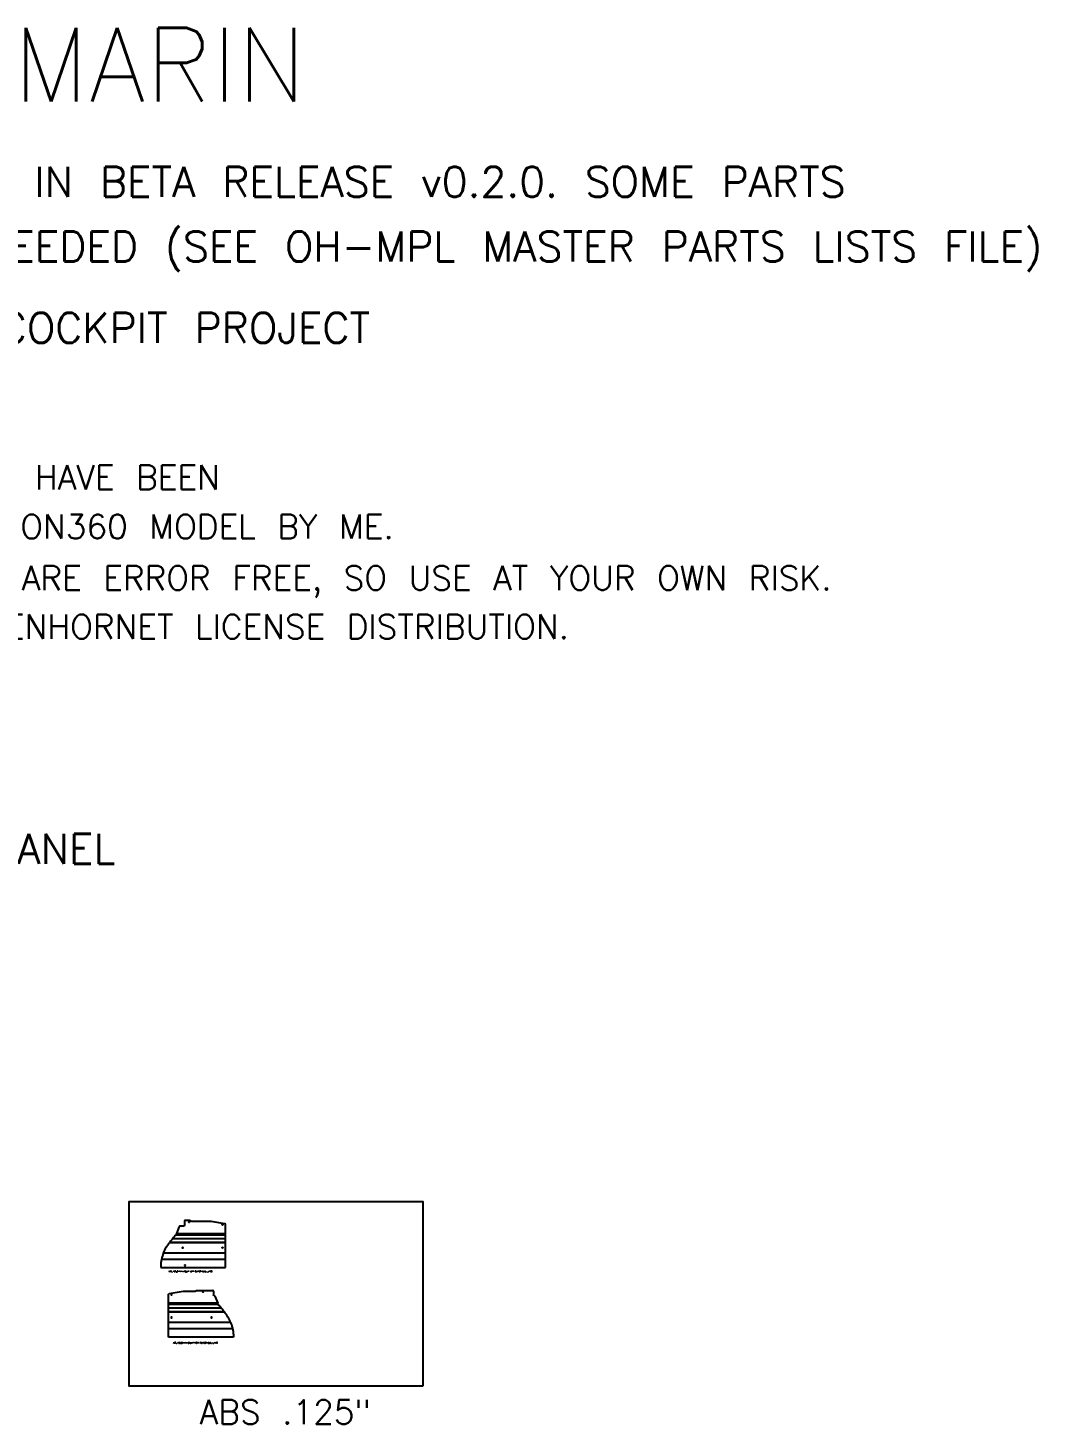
# Model space of a CAD drawing. Header units: inches. Extents: x 315 to 1225, y 29 to 674.
# Drawn here: x 895.3 to 1224.8, y 29.3 to 484.9 of the extents above; entities that cross this region are included whole.
import ezdxf
from ezdxf.enums import TextEntityAlignment as Align

# ---------------------------------------------------------------- set-up
doc = ezdxf.new("R2010")
doc.units = ezdxf.units.IN
doc.header["$LTSCALE"] = 0.03937
doc.header["$MEASUREMENT"] = 0
for name, color, linetype in [('BEND', 7, 'Continuous'), ('BEND_EXTENT', 7, 'Continuous'), ('Cockpit Plans', 6, 'Continuous'), ('INTERIOR_PROFILES', 7, 'Continuous'), ('OUTER_PROFILES', 7, 'Continuous')]:
    doc.layers.add(name, color=color, linetype=linetype)
doc.styles.get("Standard").update_dxf_attribs({"font": 'txt.shx'})

msp = doc.modelspace()

# ---------------------------------------------------------------- linework, layer by layer
at = {"color": 0, "linetype": 'ByBlock', "lineweight": -2}
msp.add_lwpolyline([(1024.31, 41.77), (1024.31, 101.77), (928.31, 101.77), (928.31, 41.77)], close=True, dxfattribs=at)
at = {"layer": 'BEND'}
for p, q in [((943.71, 91.29), (959.84, 91.29)), ((941.58, 88.58), (959.84, 88.58)), ((942.64, 89.86), (959.84, 89.86)), ((938.94, 83.11, 0), (959.84, 83.11, 0)), ((957.36, 68.54), (941.23, 68.54)), ((958.44, 67.12), (941.23, 67.12)), ((959.5, 65.83), (941.23, 65.83)), ((962.14, 60.36, 0), (941.23, 60.36, 0))]:
    msp.add_line(p, q, dxfattribs=at)
at = {"layer": 'BEND_EXTENT'}
for p, q in [((943.79, 91.48), (959.84, 91.48)), ((941.53, 88.52), (959.84, 88.52)), ((941.63, 88.64), (959.84, 88.64)), ((943.63, 91.09), (959.84, 91.09)), ((939.59, 85.18), (959.84, 85.18)), ((957.28, 68.74), (941.23, 68.74)), ((957.45, 68.34), (941.23, 68.34)), ((959.45, 65.89), (941.23, 65.89)), ((959.55, 65.78), (941.23, 65.78)), ((961.48, 62.43), (941.23, 62.43))]:
    msp.add_line(p, q, dxfattribs=at)
at = {"layer": 'INTERIOR_PROFILES'}
for centre in [(947.92, 95.24), (958.84, 94.36), (945.84, 86.84), (958.84, 86.85), (952.48, 72.49)]:
    msp.add_circle(centre, 0.141, dxfattribs=at)
at = {"layer": 'INTERIOR_PROFILES', "extrusion": (0, 0, -1)}
for centre in [(-942.23, 71.62), (-942.23, 64.1), (-955.23, 64.09)]:
    msp.add_circle(centre, 0.141, dxfattribs=at)
at = {"layer": 'INTERIOR_PROFILES'}
msp.add_arc((946.59, 81.05), 0.141, 185.9194, 354.0806, dxfattribs=at)
msp.add_open_spline([(946.73, 81.03), (946.73, 81.06), (946.73, 81.08), (946.72, 81.1), (946.71, 81.13), (946.68, 81.16), (946.65, 81.18), (946.61, 81.19), (946.57, 81.19), (946.53, 81.17), (946.5, 81.16), (946.48, 81.13), (946.46, 81.1), (946.45, 81.08), (946.45, 81.06), (946.45, 81.03)], degree=3, knots=[0.501805, 0.501805, 0.501805, 0.501805, 0.66735, 0.66735, 0.66735, 0.93366, 0.93366, 0.93366, 1.228178, 1.228178, 1.228178, 1.47899, 1.47899, 1.47899, 1.650661, 1.650661, 1.650661, 1.650661], dxfattribs=at)
at = {"layer": 'OUTER_PROFILES'}
for p, q in [((948.16, 95.68), (946.65, 95.68)), ((944.73, 93.76), (943.79, 91.48)), ((946.15, 93.91), (944.96, 93.91)), ((946.4, 95.43), (946.4, 94.16)), ((948.79, 95.39), (948.27, 95.65)), ((955.09, 95.36), (948.91, 95.36)), ((959.63, 94.65), (955.13, 95.36)), ((959.84, 91.48), (959.84, 94.4)), ((959.84, 91.09), (959.84, 91.48)), ((941.63, 88.64), (941.53, 88.52)), ((959.84, 88.64), (959.84, 91.09)), ((959.84, 88.52), (959.84, 88.64)), ((959.84, 85.18), (959.84, 88.52)), ((959.84, 81.03), (959.84, 85.18)), ((938.69, 81.03), (938.69, 80.42)), ((938.69, 80.42), (959.84, 80.42)), ((959.84, 80.42), (959.84, 81.03)), ((950.26, 72.87), (950.26, 72.93)), ((950.26, 72.93), (952.88, 72.93)), ((952.92, 72.93), (954.42, 72.93)), ((954.45, 72.93), (955.66, 72.93)), ((941.23, 68.74), (941.23, 71.65)), ((941.23, 68.34), (941.23, 68.74)), ((941.23, 65.89), (941.23, 68.34)), ((941.44, 71.9), (945.95, 72.62)), ((945.99, 72.62), (950.01, 72.62)), ((955.91, 72.68), (955.91, 71.42)), ((956.35, 71.01), (957.28, 68.74)), ((957.28, 68.74), (957.45, 68.34)), ((941.23, 65.78), (941.23, 65.89)), ((941.23, 62.43), (941.23, 65.78)), ((959.45, 65.89), (959.55, 65.78)), ((941.23, 58.29), (941.23, 62.43)), ((941.23, 57.68), (941.23, 58.29)), ((962.38, 57.68), (941.23, 57.68)), ((962.38, 58.29), (962.38, 57.68))]:
    msp.add_line(p, q, dxfattribs=at)
for centre, start, end in [((946.65, 95.43), 90, 180), ((948.16, 95.43), 63.4349, 90), ((944.96, 93.66), 90, 157.6513), ((955.09, 95.11), 81, 90), ((959.59, 94.4), 0, 81), ((955.66, 72.68), 0, 90)]:
    msp.add_arc(centre, 0.25, start, end, dxfattribs=at)
at = {"layer": 'OUTER_PROFILES', "extrusion": (0, 0, -1)}
for centre, start, end in [((-946.15, 94.16), 180, 270), ((-948.91, 95.61), 270, 296.5651), ((-952.92, 72.68), 81.8904, 90), ((-954.42, 72.68), 90, 98.1096), ((-941.48, 71.65), 0, 81), ((-945.99, 72.37), 81, 90), ((-950.01, 72.87), 180, 270), ((-956.16, 71.42), 274.8786, 0), ((-956.11, 70.92), 94.8786, 157.6513)]:
    msp.add_arc(centre, 0.25, start, end, dxfattribs=at)
at = {"layer": 'OUTER_PROFILES'}
for points, knots in [([(943.79, 91.48), (943.78, 91.45), (943.76, 91.42), (943.75, 91.38), (943.74, 91.35), (943.72, 91.32), (943.71, 91.29), (943.7, 91.25), (943.68, 91.22), (943.67, 91.19), (943.66, 91.15), (943.64, 91.12), (943.63, 91.09)], [0, 0, 0, 0, 0.00286405, 0.00286405, 0.00286405, 0.0057281, 0.0057281, 0.0057281, 0.00859215, 0.00859215, 0.00859215, 0.0114562, 0.0114562, 0.0114562, 0.0114562]), ([(939.59, 85.18), (939.83, 85.8), (940.11, 86.4), (940.76, 87.52), (941.12, 88.04), (941.53, 88.52)], [-9.84778, -9.84778, -9.84778, -9.84778, -4.8245, -4.8245, 0, 0, 0, 0]), ([(943.63, 91.09), (943.47, 90.88), (943.3, 90.67), (943.14, 90.47), (942.97, 90.26), (942.8, 90.06), (942.63, 89.86), (942.46, 89.66), (942.29, 89.46), (942.13, 89.25), (941.96, 89.05), (941.79, 88.84), (941.63, 88.64)], [0, 0, 0, 0, 2.03123, 2.03123, 2.03123, 4.05212, 4.05212, 4.05212, 6.07315, 6.07315, 6.07315, 8.106218, 8.106218, 8.106218, 8.106218]), ([(939.59, 85.18), (939.46, 84.85), (939.34, 84.51), (939.23, 84.17), (939.18, 84), (939.13, 83.84), (939.08, 83.66), (939.05, 83.58), (939.03, 83.49), (939.01, 83.41), (938.99, 83.32), (938.97, 83.23), (938.94, 83.15), (938.86, 82.8), (938.8, 82.45), (938.76, 82.1), (938.74, 81.93), (938.72, 81.75), (938.71, 81.57), (938.7, 81.39), (938.69, 81.21), (938.69, 81.03)], [0, 0, 0, 0, 2.738905, 2.738905, 2.738905, 4.106894, 4.106894, 4.106894, 4.795022, 4.795022, 4.795022, 5.485212, 5.485212, 5.485212, 8.210603, 8.210603, 8.210603, 9.574947, 9.574947, 9.574947, 10.954518, 10.954518, 10.954518, 10.954518]), ([(957.45, 68.34), (957.6, 68.13), (957.77, 67.93), (957.94, 67.72), (958.02, 67.62), (958.1, 67.52), (958.19, 67.42), (958.27, 67.31), (958.36, 67.21), (958.44, 67.11), (958.53, 67.01), (958.61, 66.91), (958.7, 66.81), (958.78, 66.71), (958.86, 66.61), (958.95, 66.5), (959.12, 66.3), (959.28, 66.1), (959.45, 65.89)], [-8.099889, -8.099889, -8.099889, -8.099889, -6.076389, -6.076389, -6.076389, -5.063853, -5.063853, -5.063853, -4.050598, -4.050598, -4.050598, -3.037801, -3.037801, -3.037801, -2.025179, -2.025179, -2.025179, 0, 0, 0, 0]), ([(961.48, 62.43), (961.25, 63.05), (960.96, 63.65), (960.32, 64.77), (959.95, 65.29), (959.55, 65.78)], [-9.84778, -9.84778, -9.84778, -9.84778, -4.8245, -4.8245, 0, 0, 0, 0]), ([(961.48, 62.43), (961.55, 62.27), (961.61, 62.1), (961.67, 61.93), (961.73, 61.76), (961.79, 61.59), (961.84, 61.42), (961.9, 61.25), (961.95, 61.08), (962, 60.91), (962.04, 60.74), (962.09, 60.57), (962.13, 60.39), (962.15, 60.31), (962.17, 60.22), (962.19, 60.13), (962.21, 60.05), (962.22, 59.96), (962.24, 59.87), (962.27, 59.7), (962.3, 59.52), (962.32, 59.35), (962.34, 59.17), (962.35, 59), (962.37, 58.82), (962.37, 58.73), (962.37, 58.65), (962.38, 58.56), (962.38, 58.47), (962.38, 58.38), (962.38, 58.29)], [0, 0, 0, 0, 0.125, 0.125, 0.125, 0.25, 0.25, 0.25, 0.375, 0.375, 0.375, 0.5, 0.5, 0.5, 0.5625, 0.5625, 0.5625, 0.625, 0.625, 0.625, 0.75, 0.75, 0.75, 0.875, 0.875, 0.875, 0.9375, 0.9375, 0.9375, 1, 1, 1, 1])]:
    msp.add_open_spline(points, degree=3, knots=knots, dxfattribs=at)

# ---------------------------------------------------------------- texts
at = {"color": 0}
msp.add_text('OH1A1-1 - ASSY, UPPER INSTRUMENT PANEL', height=9.8425, dxfattribs=at).set_placement((605.44, 212.07))
for s, height, p in [('ABS_.125_OH1A1-10_UIP LEFT GLARESHIELD_-_V106', 0.3937, (941.25, 78.94)), ('ABS_.125_OH1A1-29_UIP RIGHT GLARESHIELD_-_V106', 0.3937, (942.71, 55.63)), ('ABS .125"', 7.874, (951.39, 29.29))]:
    msp.add_text(s, height=height).set_placement(p)
at = {"layer": 'Cockpit Plans', "color": 4, "linetype": 'ByBlock'}
for s, height, p in [('VERSION 8 03 2024 - J. MARIN', 24, (708.58, 460.89)), ('DESCRIPTION: THE PARTS CONTAINED IN THIS FILE CORRESPOND TO THE SVG FILES IN BETA RELEASE v0.2.0. SOME PARTS', 9.84252, (737.79, 429.76)), ('IN THE SHEETS ARE DUPLICATED ACCORDING TO THE NUMBER NEEDED (SEE OH-MPL MASTER PARTS LISTS FILE)', 9.8425, (835.87, 408.64)), ('PURPOSE: FACILITATE CNC PROCESSING AND CUTTING FOR MY OWN COCKPIT PROJECT', 9.8425, (710.54, 382.07)), ('DISCLAIMER: THIS IS NOT AN OFFICIAL OPENHORNET DISTRIBUTION. ALL THE PARTS HAVE BEEN ', 7.874, (700.86, 334.28)), ('CONVERTED FROM THE SVG FILES AND/OR EXPORTED FROM THE FUSION360 MODEL BY ME.', 7.874, (760.74, 318.22)), ("ALTHOUGH I TRIED MY BEST I CAN'T GUARANTEE THAT THE PARTS ARE ERROR FREE, SO USE AT YOUR OWN RISK.", 7.874, (840.61, 301.45)), ('YOU CAN USE OR SHARE THIS FILE UNDER THE TERMS OF THE OPENHORNET LICENSE DISTRIBUTION.', 7.874, (793.19, 285.56))]:
    msp.add_text(s, height=height, dxfattribs=at).set_placement(p, align=Align.CENTER)

doc.saveas('drawing.dxf')
